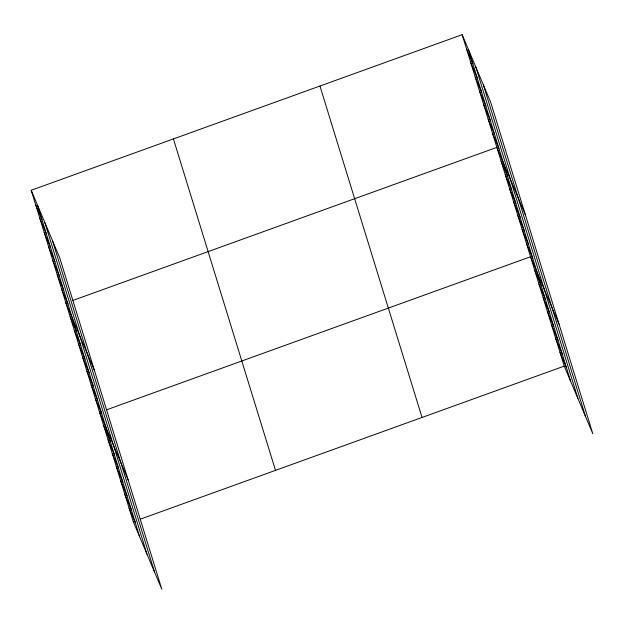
<?xml version="1.0" encoding="UTF-8"?>
<svg xmlns="http://www.w3.org/2000/svg" width="624" height="624" viewBox="0 0 624 624"><rect width="100%" height="100%" fill="white"/><g stroke="black" fill="none" stroke-linecap="round" stroke-linejoin="round"><path stroke-width="0.94" d="M31.2 190.265L59.764 257.884L161.842 589.313L133.286 521.703L31.2 190.265L462.158 34.687L490.714 102.297L592.8 433.735L564.236 366.116L462.158 34.687M67.673 302.32L65.91 302.952L94.474 370.57M72.977 300.401L496.86 147.373L525.424 214.984M101.361 411.692L99.598 412.331L128.154 479.942M106.665 409.781L530.548 256.745L559.112 324.355M133.286 521.703L135.049 521.063M140.353 519.152L564.236 366.116M466.495 48.766L472.875 63.882M470.831 62.852L477.22 77.969M475.168 76.939L481.556 92.056M479.505 91.026L485.893 106.142M483.85 105.113L490.23 120.229M488.186 119.2L494.575 134.316M492.523 133.286L498.911 148.403M501.072 161.039L507.46 176.155M505.284 174.712L511.672 189.829M509.496 188.386L515.884 203.502M513.708 202.059L520.088 217.175M517.92 215.732L524.3 230.841M522.132 229.398L528.512 244.514M526.336 243.071L532.724 258.188M534.76 270.418L541.148 285.527M538.972 284.084L545.36 299.2M543.184 297.757L549.572 312.874M547.396 311.431L553.777 326.547M551.608 325.104L557.989 340.22M555.82 338.77L562.201 353.886M560.024 352.443L566.413 367.559M35.537 204.352L41.925 219.469M39.874 218.439L46.262 233.555M44.218 232.526L50.599 247.642M48.555 246.613L54.935 261.729M52.892 260.699L59.28 275.816M57.229 274.786L63.617 289.903M61.573 288.873L67.954 303.982M70.122 316.625L76.502 331.742M74.334 330.299L80.714 345.415M78.538 343.972L84.926 359.089M82.75 357.646L89.138 372.754M86.962 371.311L93.35 386.428M91.174 384.985L97.562 400.101M95.386 398.658L101.767 413.774M103.81 425.997L110.191 441.113M108.014 439.67L114.403 454.787M112.226 453.344L118.615 468.46M116.438 467.017L122.827 482.134M120.65 480.691L127.039 495.799M124.862 494.356L131.251 509.473M129.074 508.03L135.455 523.146M483.397 84.973L585.484 416.403M475.855 67.127L577.941 398.557M468.538 49.795L570.625 381.233M319.94 86.026L422.027 417.456M173.417 138.926L275.496 470.356M52.447 240.56L154.526 571.99M44.905 222.706L146.983 554.143M37.588 205.382L139.667 536.819"/></g></svg>
